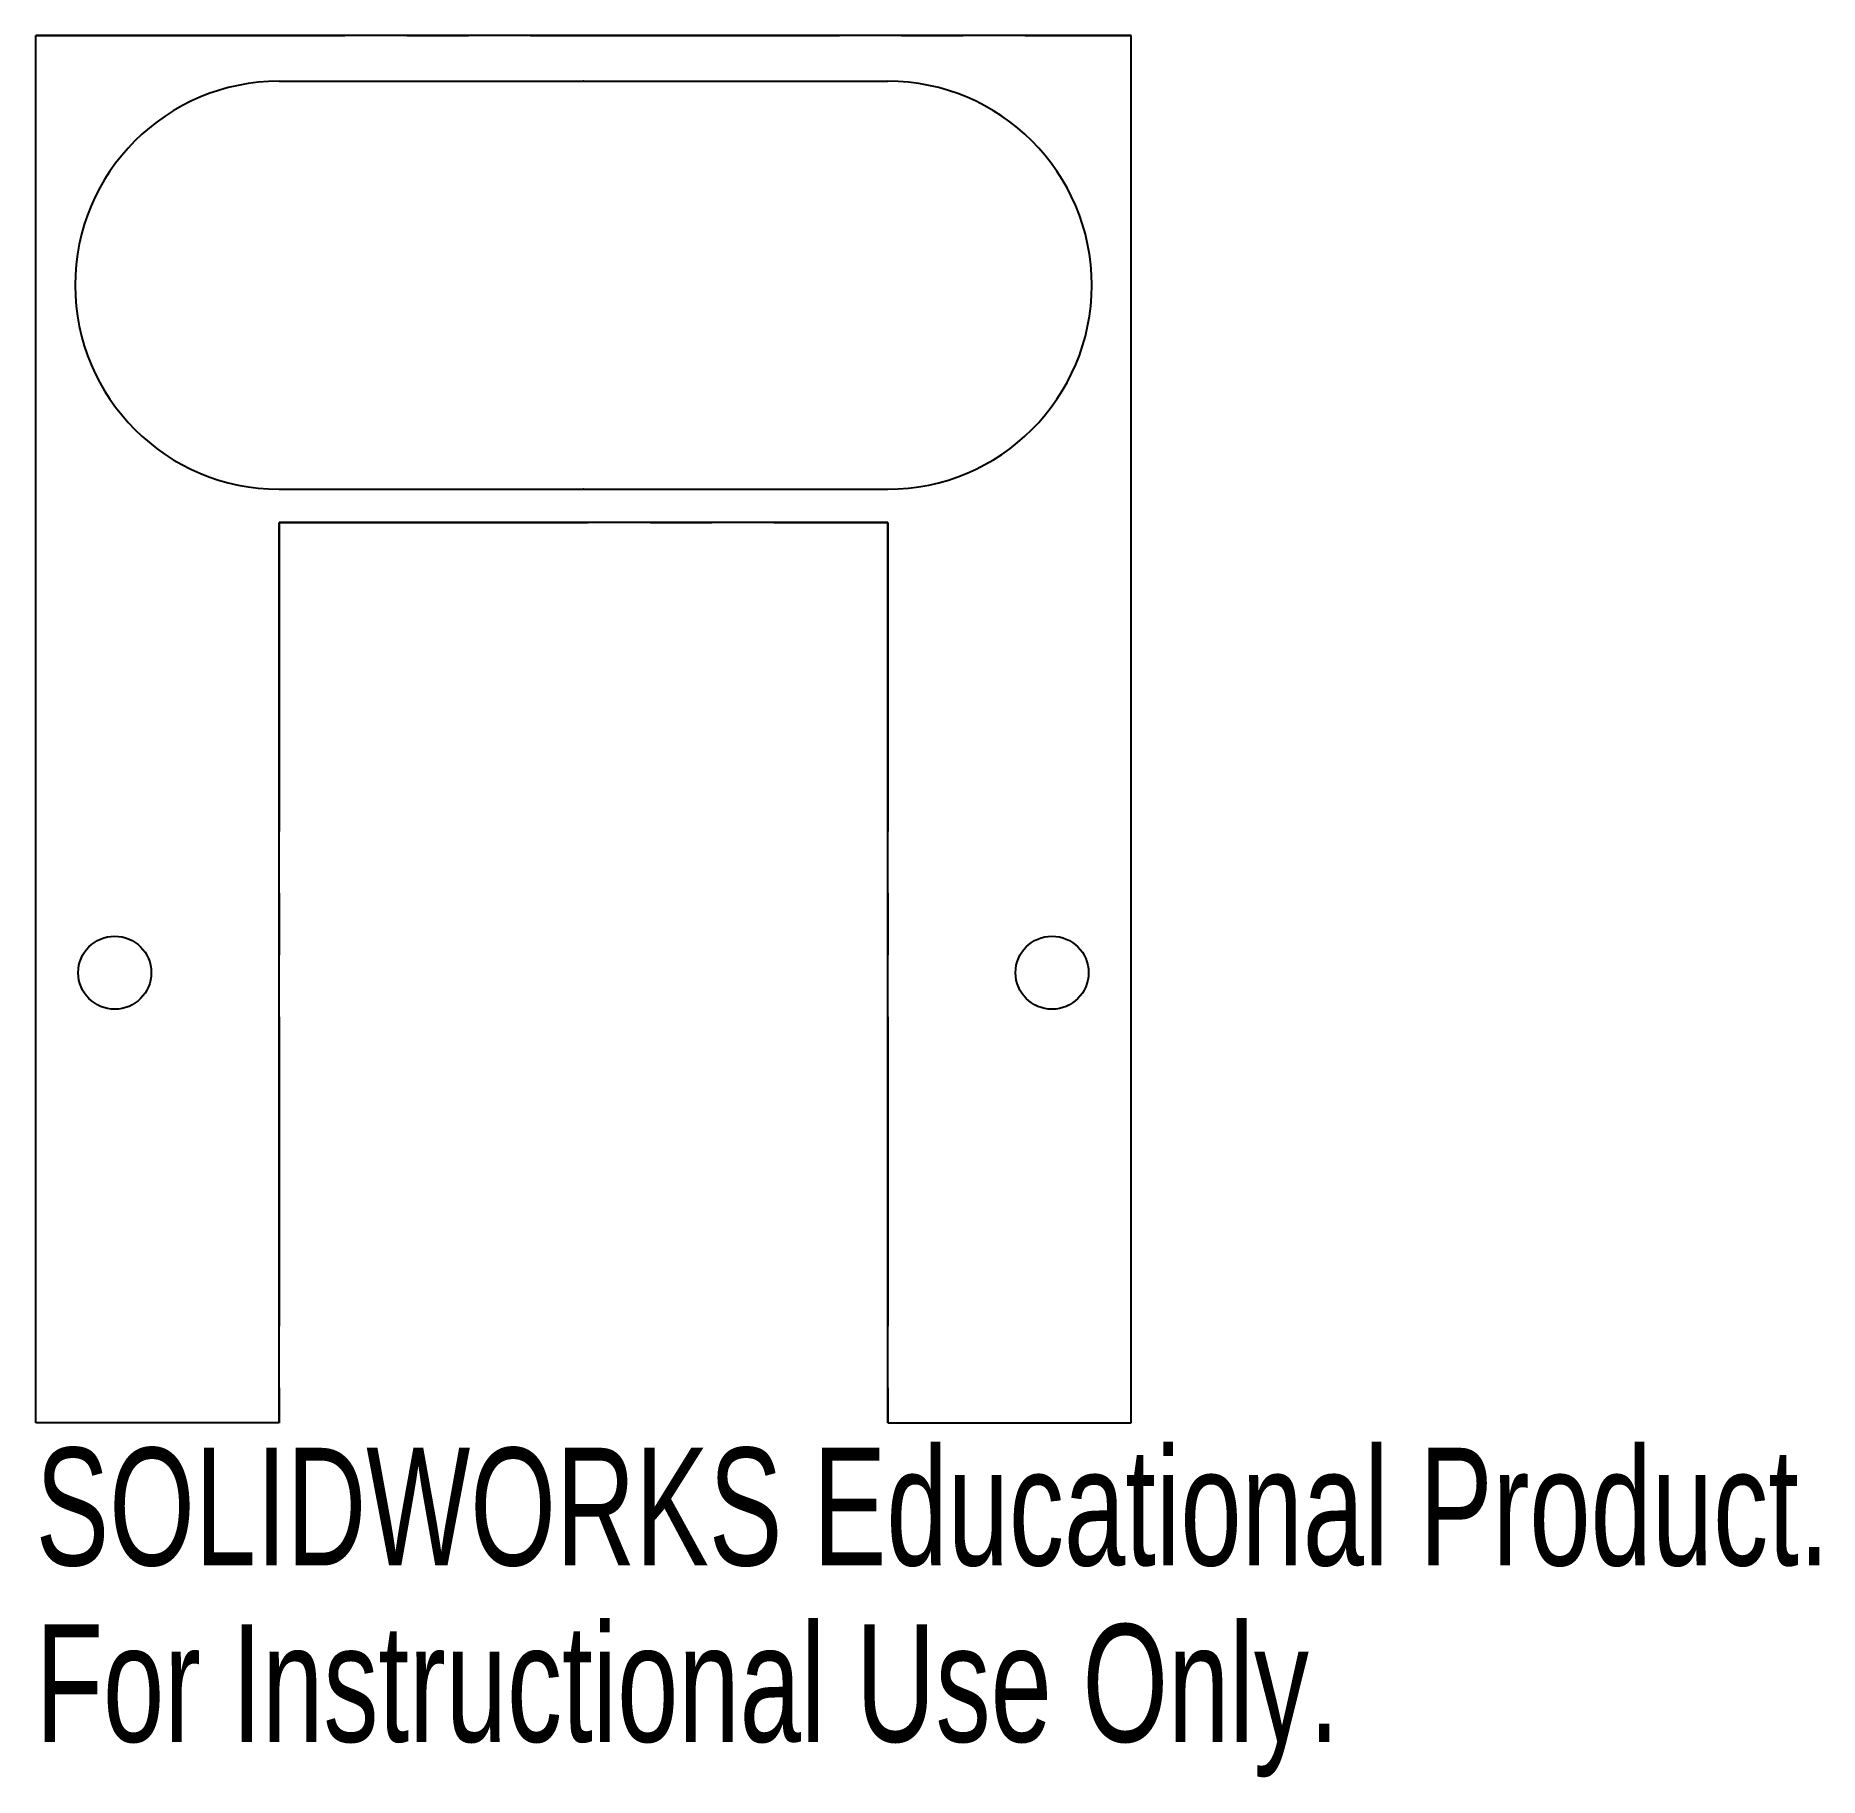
# Model space of a CAD drawing. Header units: inches. Extents: x -0.83 to 2.05, y -0.34 to 2.48.
import ezdxf

# ---------------------------------------------------------------- set-up
doc = ezdxf.new("R2010")
doc.units = ezdxf.units.IN
doc.header["$MEASUREMENT"] = 0
doc.header["$PDSIZE"] = -1
doc.linetypes.add('CENTERX2', pattern=[0.8, 0.5, -0.1, 0.1, -0.1])
doc.styles.add('SLDTEXTSTYLE0', font='TXT', dxfattribs={"width": 0.7})

msp = doc.modelspace()

# ---------------------------------------------------------------- linework, layer by layer
at = {"color": 7, "linetype": 'CENTERX2'}
for p, q in [((-0.8316, 1.688), (-0.8316, 2.4754)), ((-0.8316, 2.4754), (0.94, 2.4754)), ((0.94, 1.688), (0.94, 2.4754)), ((-0.4379, 1.688), (0.5463, 1.688)), ((-0.4379, 1.688), (-0.4379, 0.2313)), ((0.5463, 1.688), (0.5463, 0.2313))]:
    msp.add_line(p, q, dxfattribs=at)
at = {"color": 7, "linetype": 'Continuous'}
for p, q in [((-0.8316, 0.2313), (-0.8316, 2.4754)), ((0.94, 2.4754), (-0.8316, 2.4754)), ((0.94, 0.2313), (0.94, 2.4754)), ((-0.4379, 2.4017), (0.5463, 2.4017)), ((-0.4379, 1.7417), (0.5463, 1.7417)), ((-0.4379, 0.2313), (-0.4379, 1.688)), ((0.5463, 1.688), (-0.4379, 1.688)), ((0.5463, 0.2313), (0.5463, 1.688)), ((-0.4379, 0.2313), (-0.8316, 0.2313)), ((0.5463, 0.2313), (0.94, 0.2313))]:
    msp.add_line(p, q, dxfattribs=at)
for centre in [(-0.7037, 0.9596), (0.8121, 0.9596)]:
    msp.add_circle(centre, 0.0591, dxfattribs=at)
for centre, start, end in [((-0.4379, 2.0717), 90, 270), ((0.5463, 2.0717), 270, 90)]:
    msp.add_arc(centre, 0.33, start, end, dxfattribs=at)
for p in [(0.0542, 2.4754), (0.0542, 2.4017), (0.0542, 1.7417), (0.0542, 1.688)]:
    msp.add_point(p, dxfattribs=at)

# ---------------------------------------------------------------- texts
at = {"color": 7, "linetype": 'Continuous', "char_height": 0.1903, "attachment_point": 1, "style": 'SLDTEXTSTYLE0'}
for s, insert in [('SOLIDWORKS Educational Product.', (-0.8316, 0.1911)), ('For Instructional Use Only.', (-0.8316, -0.0943))]:
    msp.add_mtext(s, dxfattribs=dict(at, insert=insert))

doc.saveas('drawing.dxf')
